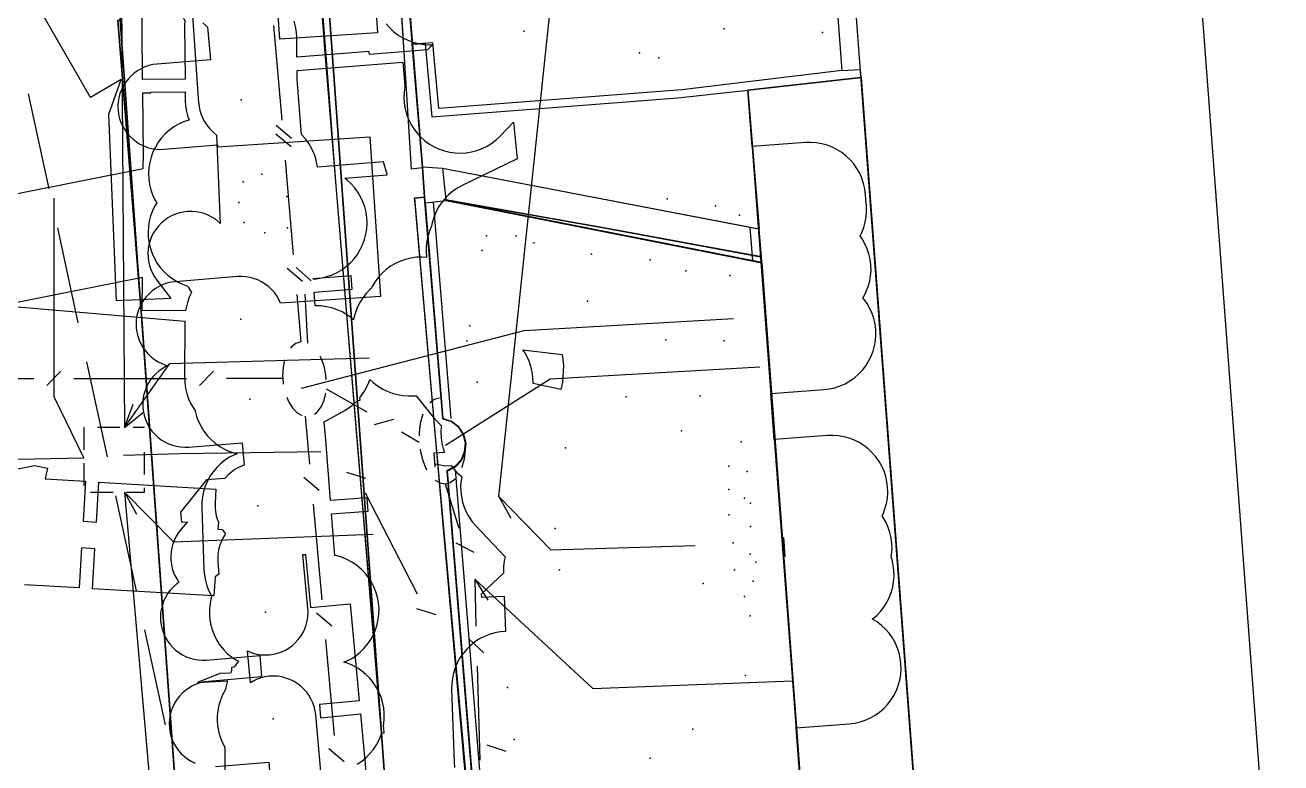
# Model space of a CAD drawing. Header units: metres. Extents: x -3903 to -3714, y 4981 to 6033.
# Drawn here: x -3839.94 to -3792.9, y 5803.8 to 5831.42 of the extents above; entities that cross this region are included whole.
import ezdxf

# ---------------------------------------------------------------- set-up
doc = ezdxf.new("R2010")
doc.units = ezdxf.units.M
for name, color, linetype in [('BOUNDARY', 7, 'Continuous'), ('BUILDING', 7, 'Continuous'), ('BUSH', 7, 'Continuous'), ('CURB', 7, 'Continuous'), ('ELECTR_CABLE', 7, 'Continuous'), ('ELECTR_CABLE_COMM', 7, 'Continuous'), ('GAS', 7, 'Continuous'), ('GRASS', 7, 'Continuous'), ('GROUND', 7, 'Continuous'), ('ROAD', 7, 'Continuous'), ('SEWER', 7, 'Continuous'), ('SIDEWALK_PATH', 7, 'Continuous'), ('TREE', 7, 'Continuous'), ('WATER_PIPELINE', 7, 'Continuous')]:
    doc.layers.add(name, color=color, linetype=linetype)

msp = doc.modelspace()

# ---------------------------------------------------------------- linework, layer by layer
at = {"layer": 'BOUNDARY'}
msp.add_lwpolyline([(-3813.505, 5884.97), (-3809.348, 5829.723), (-3808.658, 5829.765), (-3805.682, 5790.322), (-3805.981, 5790.292), (-3805.726, 5787.886), (-3804.982, 5785.998), (-3803.928, 5778.174), (-3804.953, 5778.108), (-3805.005, 5778.587), (-3808.506, 5778.212), (-3808.54, 5777.761), (-3815.837, 5777.061), (-3811.545, 5720.143), (-3806.209, 5720.458), (-3806.209, 5719.696), (-3800.937, 5720.001), (-3800.992, 5720.954), (-3796.858, 5721.193), (-3795.212, 5719.446), (-3793.197, 5714.31), (-3792.983, 5713.351), (-3809.906, 5709.514)], dxfattribs=at)
at = {"layer": 'BUILDING'}
msp.add_lwpolyline([(-3805.781, 5791.676), (-3812.878, 5886.002), (-3799.995, 5886.971), (-3792.898, 5792.646)], close=True, dxfattribs=at)
at = {"layer": 'BUSH'}
for p in [(-3813.752, 5831.279), (-3810.064, 5831.143), (-3816.92, 5830.386), (-3816.204, 5830.199), (-3831.77, 5825.557), (-3831.068, 5825.839), (-3831.937, 5824.781), (-3830.135, 5825.001), (-3813.175, 5824.304), (-3831.728, 5824.038), (-3830.963, 5823.64), (-3830.104, 5823.828), (-3813.119, 5815.817), (-3813.579, 5814.905), (-3812.896, 5814.708), (-3813.572, 5814.039), (-3812.771, 5813.527), (-3813.572, 5813.081), (-3812.771, 5812.654), (-3813.414, 5812.038), (-3813.369, 5811.033), (-3812.561, 5811.309), (-3812.988, 5810.023), (-3812.784, 5809.301)]:
    msp.add_point(p, dxfattribs=at)
at = {"layer": 'CURB'}
for points in [[(-3812.863, 5828.993), (-3809.797, 5788.365), (-3812.599, 5785.145), (-3821.685, 5784.568), (-3830.007, 5784.137), (-3833.155, 5786.917), (-3836.82, 5837.701), (-3836.963, 5839.683), (-3839.763, 5878.481), (-3837.177, 5881.669), (-3829.911, 5882.635), (-3815.571, 5885.812)], [(-3829.915, 5882.668), (-3828.985, 5874.507), (-3825.055, 5826.096)], [(-3825.102, 5784.391), (-3831.608, 5874.193), (-3831.756, 5875.825), (-3832.822, 5876.732), (-3839.603, 5876.261)], [(-3836.002, 5825.831), (-3835.946, 5825.132)], [(-3824.949, 5824.787), (-3824.292, 5816.691)], [(-3824.65, 5824.811), (-3823.992, 5816.7)], [(-3812.682, 5822.614), (-3812.775, 5823.845)], [(-3835.525, 5819.843), (-3835.477, 5819.143)], [(-3824.134, 5814.749), (-3823.166, 5802.818)], [(-3823.835, 5814.774), (-3822.872, 5802.903)], [(-3811.532, 5812.246), (-3811.475, 5811.523)], [(-3834.532, 5805.46), (-3834.483, 5804.76)]]:
    msp.add_lwpolyline(points, dxfattribs=at)
at = {"layer": 'ELECTR_CABLE'}
for points in [[(-3834.227, 5833.264), (-3834.221, 5832.591), (-3834.209, 5832.386), (-3834.177, 5832.182), (-3834.125, 5831.983), (-3834.053, 5831.789), (-3833.964, 5831.604), (-3833.958, 5831.595), (-3833.966, 5831.405), (-3833.947, 5829.405), (-3835.536, 5829.391), (-3835.572, 5833.235), (-3835.272, 5833.238), (-3835.272, 5833.255)], [(-3829.115, 5821.421), (-3827.691, 5821.533), (-3827.727, 5822.032), (-3829.155, 5821.919), (-3829.155, 5821.923), (-3829.038, 5821.928), (-3828.834, 5821.957), (-3828.634, 5822.005), (-3828.439, 5822.073), (-3828.252, 5822.16), (-3828.075, 5822.265), (-3827.908, 5822.386), (-3827.754, 5822.524), (-3827.615, 5822.675), (-3827.491, 5822.84), (-3827.384, 5823.016), (-3827.294, 5823.202), (-3827.223, 5823.395), (-3827.172, 5823.595), (-3827.14, 5823.798), (-3827.128, 5824.004), (-3827.137, 5824.21), (-3827.166, 5824.414), (-3827.214, 5824.614), (-3827.282, 5824.809), (-3827.369, 5824.996), (-3827.474, 5825.173), (-3827.595, 5825.34), (-3827.733, 5825.493), (-3827.884, 5825.633), (-3827.958, 5825.688), (-3826.376, 5825.814), (-3826.378, 5825.836), (-3826.515, 5826.305), (-3828.988, 5826.109), (-3829.005, 5826.235), (-3829.054, 5826.435), (-3829.122, 5826.629), (-3829.209, 5826.816), (-3829.313, 5826.994), (-3829.435, 5827.16), (-3829.572, 5827.314), (-3829.582, 5827.323), (-3829.747, 5829.393), (-3829.75, 5829.724), (-3825.785, 5830.038), (-3825.713, 5829.134), (-3825.718, 5829.114), (-3825.745, 5828.909), (-3825.752, 5828.703), (-3825.739, 5828.498), (-3825.706, 5828.294), (-3825.653, 5828.095), (-3825.581, 5827.902), (-3825.49, 5827.717), (-3825.382, 5827.542), (-3825.257, 5827.378), (-3825.116, 5827.227), (-3824.961, 5827.091), (-3824.794, 5826.971), (-3824.616, 5826.867), (-3824.428, 5826.782), (-3824.233, 5826.715), (-3824.033, 5826.668), (-3823.828, 5826.641), (-3823.623, 5826.634), (-3823.417, 5826.647), (-3823.213, 5826.68), (-3823.014, 5826.733), (-3822.821, 5826.805), (-3822.636, 5826.896), (-3822.461, 5827.004), (-3822.297, 5827.129), (-3822.147, 5827.27), (-3821.641, 5827.791), (-3821.504, 5826.419), (-3823.566, 5825.418), (-3823.746, 5825.319), (-3823.917, 5825.203), (-3824.075, 5825.07), (-3824.219, 5824.923), (-3824.348, 5824.763), (-3824.461, 5824.59), (-3824.556, 5824.407), (-3824.633, 5824.216), (-3824.691, 5824.018), (-3824.714, 5823.896), (-3824.78, 5823.747), (-3824.845, 5823.552), (-3824.89, 5823.351), (-3824.916, 5823.146), (-3824.921, 5822.94), (-3824.906, 5822.735), (-3824.905, 5822.727), (-3825.076, 5822.737), (-3825.282, 5822.729), (-3825.486, 5822.7), (-3825.687, 5822.652), (-3825.881, 5822.584), (-3826.068, 5822.497), (-3826.246, 5822.393), (-3826.413, 5822.271), (-3826.566, 5822.134), (-3826.706, 5821.983), (-3826.83, 5821.818), (-3826.938, 5821.642), (-3826.977, 5821.56), (-3827.021, 5821.523), (-3827.163, 5821.373), (-3827.29, 5821.211), (-3827.401, 5821.037), (-3827.494, 5820.853), (-3827.568, 5820.661), (-3827.623, 5820.462), (-3827.635, 5820.392), (-3827.714, 5820.461), (-3827.882, 5820.581), (-3828.061, 5820.684), (-3828.249, 5820.768), (-3828.444, 5820.834), (-3828.645, 5820.88), (-3828.849, 5820.907), (-3829.055, 5820.913), (-3829.075, 5820.912)], [(-3819.775, 5818.682), (-3819.809, 5818.056), (-3819.868, 5817.779), (-3820.908, 5818.002), (-3820.906, 5818.032), (-3820.914, 5818.238), (-3820.943, 5818.442), (-3820.991, 5818.643), (-3821.059, 5818.837), (-3821.146, 5819.024), (-3821.25, 5819.202), (-3821.297, 5819.266), (-3819.817, 5819.088)]]:
    msp.add_lwpolyline(points, close=True, dxfattribs=at)
for points in [[(-3826.413, 5831.473), (-3826.276, 5831.318), (-3826.125, 5831.178), (-3825.961, 5831.053), (-3825.786, 5830.945), (-3825.6, 5830.855), (-3825.407, 5830.783), (-3825.208, 5830.73), (-3825.004, 5830.698), (-3824.799, 5830.685), (-3824.68, 5830.689), (-3824.867, 5830.497), (-3827.044, 5830.322), (-3827.054, 5830.439), (-3829.754, 5830.224), (-3829.761, 5830.958), (-3829.773, 5831.164), (-3829.805, 5831.367), (-3829.857, 5831.567)], [(-3847.015, 5823.769), (-3835.514, 5826.057), (-3835.51, 5826.598), (-3835.532, 5828.891), (-3835.232, 5828.894), (-3835.232, 5828.909), (-3833.943, 5828.92), (-3833.94, 5828.602), (-3833.928, 5828.396), (-3833.896, 5828.193), (-3833.844, 5827.993), (-3833.799, 5827.872), (-3833.81, 5827.869), (-3834.005, 5827.801), (-3834.192, 5827.714), (-3834.369, 5827.61), (-3834.536, 5827.488), (-3834.689, 5827.351), (-3834.829, 5827.199), (-3834.953, 5827.035), (-3835.06, 5826.859), (-3835.149, 5826.673), (-3835.22, 5826.479), (-3835.272, 5826.28), (-3835.303, 5826.076), (-3835.315, 5825.871), (-3835.306, 5825.665), (-3835.278, 5825.461), (-3835.229, 5825.26), (-3835.161, 5825.066), (-3835.074, 5824.879), (-3835.01, 5824.769), (-3835.076, 5824.66), (-3835.165, 5824.474), (-3835.236, 5824.281), (-3835.288, 5824.081), (-3835.32, 5823.878), (-3835.331, 5823.672), (-3835.323, 5823.466), (-3835.294, 5823.262), (-3835.245, 5823.062), (-3835.177, 5822.867), (-3835.09, 5822.68), (-3834.986, 5822.503), (-3834.864, 5822.336), (-3834.727, 5822.182), (-3834.575, 5822.043), (-3834.411, 5821.919), (-3834.235, 5821.812), (-3834.049, 5821.722), (-3833.856, 5821.651), (-3833.837, 5821.647), (-3833.812, 5821.594), (-3833.708, 5821.417), (-3833.702, 5821.409), (-3833.788, 5821.231), (-3833.859, 5821.037), (-3833.91, 5820.838), (-3833.928, 5820.725), (-3835.553, 5820.737), (-3835.544, 5821.973), (-3840.8, 5820.927), (-3833.954, 5820.34), (-3833.97, 5818.239), (-3833.961, 5818.033), (-3833.932, 5817.829), (-3833.884, 5817.628), (-3833.816, 5817.434), (-3833.729, 5817.247), (-3833.624, 5817.069), (-3833.572, 5816.998), (-3833.568, 5816.97), (-3833.514, 5816.771), (-3833.441, 5816.579), (-3833.349, 5816.394), (-3833.24, 5816.219), (-3833.114, 5816.056), (-3832.973, 5815.906), (-3832.818, 5815.77), (-3832.65, 5815.65), (-3832.471, 5815.548), (-3832.284, 5815.463), (-3832.088, 5815.397), (-3832, 5815.377), (-3832.099, 5815.338), (-3832.282, 5815.243), (-3832.455, 5815.131), (-3832.616, 5815.002), (-3832.763, 5814.858), (-3832.896, 5814.701), (-3833.013, 5814.531), (-3833.112, 5814.35), (-3833.194, 5814.161), (-3833.256, 5813.965), (-3833.299, 5813.763), (-3833.322, 5813.558), (-3833.324, 5813.352), (-3833.241, 5811.037), (-3833.223, 5810.831), (-3833.186, 5810.629), (-3833.129, 5810.431), (-3833.052, 5810.239), (-3832.958, 5810.056), (-3832.946, 5810.038), (-3832.966, 5809.976), (-3833.009, 5809.774), (-3833.032, 5809.569), (-3833.034, 5809.363), (-3833.017, 5809.158), (-3832.979, 5808.955), (-3832.922, 5808.757), (-3832.846, 5808.566), (-3832.751, 5808.383), (-3832.639, 5808.21), (-3832.51, 5808.049), (-3832.366, 5807.901), (-3832.209, 5807.769), (-3832.039, 5807.652), (-3831.95, 5807.603), (-3831.985, 5807.563), (-3832.108, 5807.398), (-3832.119, 5807.379), (-3832.207, 5807.375), (-3832.202, 5807.24), (-3832.214, 5807.221), (-3832.243, 5807.157), (-3832.648, 5807.143), (-3833.475, 5806.81), (-3832.361, 5806.866), (-3832.371, 5806.84), (-3832.42, 5806.64), (-3832.434, 5806.546), (-3832.448, 5806.525), (-3832.545, 5806.344), (-3832.623, 5806.153), (-3832.683, 5805.956), (-3832.723, 5805.754), (-3832.742, 5805.548), (-3832.742, 5805.342), (-3832.722, 5805.137), (-3832.681, 5804.935), (-3832.621, 5804.738), (-3832.542, 5804.548), (-3832.458, 5804.392), (-3832.455, 5801.457)], [(-3827.5, 5803.754), (-3827.329, 5803.869), (-3827.169, 5804), (-3827.024, 5804.146), (-3826.893, 5804.305), (-3826.779, 5804.477), (-3826.682, 5804.659), (-3826.604, 5804.849), (-3826.584, 5804.914), (-3826.487, 5804.922), (-3826.509, 5805.227), (-3826.504, 5805.249), (-3826.485, 5805.454), (-3826.485, 5805.66), (-3826.505, 5805.865), (-3826.546, 5806.067), (-3826.606, 5806.264), (-3826.685, 5806.454), (-3826.783, 5806.636), (-3826.897, 5806.807), (-3827.028, 5806.966), (-3827.174, 5807.112), (-3827.334, 5807.242), (-3827.505, 5807.356), (-3827.687, 5807.453), (-3827.878, 5807.532), (-3828.001, 5807.569), (-3827.908, 5807.606), (-3827.725, 5807.701), (-3827.552, 5807.813), (-3827.391, 5807.942), (-3827.244, 5808.086), (-3827.111, 5808.243), (-3826.994, 5808.413), (-3826.894, 5808.593), (-3826.813, 5808.783), (-3826.751, 5808.979), (-3826.708, 5809.181), (-3826.685, 5809.386), (-3826.682, 5809.592), (-3826.7, 5809.797), (-3826.737, 5810), (-3826.795, 5810.198), (-3826.871, 5810.389), (-3826.966, 5810.572), (-3827.078, 5810.745), (-3827.206, 5810.906), (-3827.35, 5811.054), (-3827.508, 5811.186), (-3827.678, 5811.303), (-3827.858, 5811.403), (-3828.047, 5811.484), (-3828.244, 5811.546), (-3828.338, 5811.566), (-3828.46, 5813.121), (-3827.089, 5813.228), (-3827.125, 5813.727), (-3828.5, 5813.619), (-3828.677, 5815.885), (-3828.731, 5816.568), (-3827.992, 5816.98), (-3827.818, 5817.089), (-3827.654, 5817.215), (-3827.504, 5817.356), (-3827.491, 5817.372), (-3827.39, 5817.38), (-3827.397, 5817.479), (-3827.369, 5817.511), (-3827.249, 5817.679), (-3827.146, 5817.858), (-3827.062, 5818.046), (-3827.024, 5818.159), (-3826.904, 5818.046), (-3826.741, 5817.92), (-3826.566, 5817.811), (-3826.382, 5817.719), (-3826.189, 5817.646), (-3825.99, 5817.592), (-3825.787, 5817.558), (-3825.582, 5817.543), (-3825.291, 5817.538), (-3824.64, 5816.731), (-3824.503, 5816.577), (-3824.351, 5816.437), (-3824.344, 5816.432), (-3824.351, 5816.384), (-3824.365, 5816.178), (-3824.358, 5815.972), (-3824.331, 5815.768), (-3824.284, 5815.568), (-3824.234, 5815.423), (-3824.626, 5815.395), (-3824.587, 5814.896), (-3824.58, 5814.897), (-3824.558, 5814.997), (-3824.215, 5814.923), (-3823.981, 5814.94), (-3823.909, 5814.839), (-3823.773, 5814.684), (-3823.622, 5814.543), (-3823.584, 5814.514), (-3823.607, 5814.382), (-3823.624, 5814.176), (-3823.62, 5813.97), (-3823.596, 5813.765), (-3823.553, 5813.564), (-3823.489, 5813.368), (-3823.407, 5813.179), (-3823.307, 5812.999), (-3823.189, 5812.83), (-3823.055, 5812.673), (-3821.962, 5811.51), (-3821.994, 5811.362), (-3822.017, 5811.157), (-3822.021, 5810.951), (-3822.019, 5810.902), (-3822.853, 5810.119), (-3822.845, 5810.007), (-3821.989, 5810.036), (-3821.944, 5808.719), (-3822.14, 5808.702), (-3822.343, 5808.665), (-3822.541, 5808.608), (-3822.732, 5808.532), (-3822.915, 5808.438), (-3823.088, 5808.326), (-3823.25, 5808.198), (-3823.398, 5808.054), (-3823.531, 5807.897), (-3823.648, 5807.727), (-3823.748, 5807.547), (-3823.829, 5807.358), (-3823.892, 5807.161), (-3823.935, 5806.96), (-3823.958, 5806.755), (-3823.962, 5806.549), (-3823.869, 5803.831), (-3823.852, 5803.626)]]:
    msp.add_lwpolyline(points, dxfattribs=at)
at = {"layer": 'ELECTR_CABLE_COMM'}
for points in [[(-3830.633, 5831.405), (-3830.328, 5827.864)], [(-3839.82, 5828.847), (-3839.048, 5825.295)], [(-3829.962, 5827.181), (-3830.53, 5827.669)], [(-3830.55, 5827.358), (-3829.977, 5826.875)], [(-3830.199, 5826.369), (-3829.894, 5822.828)], [(-3838.73, 5823.829), (-3837.959, 5820.277)], [(-3830.117, 5822.322), (-3829.543, 5821.84)], [(-3829.785, 5822.346), (-3829.225, 5821.848)], [(-3829.765, 5821.334), (-3829.613, 5819.563)], [(-3829.461, 5821.348), (-3829.355, 5819.52)], [(-3829.581, 5817.836), (-3821.246, 5819.984), (-3813.402, 5820.44)], [(-3829.613, 5819.563), (-3829.648, 5819.552), (-3829.801, 5819.504), (-3829.97, 5819.369), (-3829.995, 5819.332)], [(-3828.657, 5818.144), (-3828.67, 5818.335), (-3828.738, 5818.659), (-3828.848, 5818.955), (-3828.887, 5819.023)], [(-3839.128, 5817.932), (-3838.598, 5818.462)], [(-3837.64, 5818.811), (-3836.869, 5815.259)], [(-3833.41, 5817.933), (-3832.88, 5818.464)], [(-3830.218, 5818.888), (-3830.277, 5818.603), (-3830.293, 5818.276), (-3830.287, 5818.199), (-3830.267, 5817.979)], [(-3824.194, 5815.701), (-3820.265, 5818.182), (-3812.412, 5818.628)], [(-3843.831, 5818.196), (-3839.613, 5818.197)], [(-3838.113, 5818.197), (-3833.895, 5818.198)], [(-3832.395, 5818.199), (-3830.287, 5818.199)], [(-3830.138, 5817.498), (-3830.072, 5817.332), (-3829.922, 5817.09), (-3829.746, 5816.908), (-3829.573, 5816.808)], [(-3829.1, 5816.861), (-3828.996, 5816.935), (-3828.851, 5817.129), (-3828.74, 5817.381), (-3828.678, 5817.646)], [(-3828.661, 5817.811), (-3827.144, 5816.939)], [(-3824.42, 5817.46), (-3824.61, 5817.406), (-3824.782, 5817.278)], [(-3829.275, 5814.986), (-3829.439, 5816.778)], [(-3826.855, 5816.468), (-3826.132, 5816.663)], [(-3825.038, 5816.852), (-3825.055, 5816.814), (-3825.138, 5816.506), (-3825.179, 5816.165), (-3825.179, 5816.046)], [(-3825.843, 5816.192), (-3825.177, 5815.809)], [(-3823.575, 5814.862), (-3823.567, 5814.88), (-3823.481, 5815.186), (-3823.437, 5815.525), (-3823.437, 5815.669)], [(-3825.144, 5815.548), (-3825.132, 5815.455), (-3825.046, 5815.121), (-3824.923, 5814.824), (-3824.89, 5814.77)], [(-3827.896, 5814.689), (-3827.182, 5814.46)], [(-3828.918, 5813.999), (-3829.494, 5814.479)], [(-3824.577, 5814.386), (-3824.403, 5814.286), (-3824.208, 5814.254), (-3824.018, 5814.302), (-3823.842, 5814.427), (-3823.834, 5814.437)], [(-3824.208, 5814.254), (-3823.689, 5812.583)], [(-3836.551, 5813.794), (-3835.779, 5810.242)], [(-3827.196, 5813.907), (-3825.258, 5810.133)], [(-3828.809, 5809.908), (-3829.138, 5813.492)], [(-3823.798, 5812.041), (-3823.134, 5811.692)], [(-3823.098, 5810.684), (-3818.668, 5806.58), (-3811.198, 5806.872)], [(-3823.098, 5810.684), (-3822.608, 5809.889)], [(-3823.098, 5810.684), (-3823.05, 5808.923)], [(-3825.272, 5809.581), (-3824.558, 5809.352)], [(-3828.453, 5808.921), (-3829.029, 5809.401)], [(-3835.461, 5808.776), (-3834.69, 5805.224)], [(-3828.344, 5804.829), (-3828.673, 5808.414)], [(-3823.301, 5808.431), (-3822.757, 5807.916)], [(-3823.008, 5807.424), (-3822.911, 5803.901)], [(-3827.988, 5803.843), (-3828.564, 5804.322)], [(-3822.648, 5804.473), (-3821.934, 5804.243)]]:
    msp.add_lwpolyline(points, dxfattribs=at)
at = {"layer": 'GAS'}
for points in [[(-3827.009, 5835.129), (-3826.742, 5831.138), (-3830.402, 5830.893), (-3830.524, 5832.717)], [(-3833.717, 5832.504), (-3833.462, 5828.684), (-3833.444, 5828.528), (-3833.43, 5828.467), (-3833.422, 5828.381), (-3833.391, 5828.228), (-3833.345, 5828.077), (-3833.284, 5827.932), (-3833.21, 5827.794), (-3833.122, 5827.664), (-3833.022, 5827.543), (-3832.911, 5827.432), (-3832.767, 5827.302), (-3832.629, 5823.998), (-3832.689, 5824.056), (-3832.812, 5824.153), (-3832.945, 5824.237), (-3833.085, 5824.308), (-3833.231, 5824.366), (-3833.382, 5824.408), (-3833.537, 5824.436), (-3833.693, 5824.448), (-3833.85, 5824.444), (-3834.006, 5824.426), (-3834.16, 5824.392), (-3834.309, 5824.343), (-3834.453, 5824.28), (-3834.59, 5824.204), (-3834.718, 5824.114), (-3834.838, 5824.012), (-3834.946, 5823.898), (-3835.043, 5823.775), (-3835.128, 5823.643), (-3835.199, 5823.503), (-3835.256, 5823.356), (-3835.299, 5823.205), (-3835.326, 5823.051), (-3835.338, 5822.894), (-3835.335, 5822.737), (-3835.316, 5822.581), (-3835.283, 5822.428), (-3835.234, 5822.278), (-3835.171, 5822.135), (-3835.094, 5821.998), (-3835.004, 5821.869), (-3834.475, 5821.185), (-3836.511, 5821.101), (-3836.803, 5828.091), (-3836.337, 5829.385), (-3837.49, 5828.719), (-3839.49, 5832.183)], [(-3841.094, 5814.632), (-3839.593, 5814.933), (-3839.102, 5814.836), (-3839.182, 5814.431), (-3837.681, 5814.342), (-3837.77, 5812.845), (-3837.27, 5812.815), (-3837.182, 5814.313), (-3832.792, 5814.053), (-3832.823, 5813.522), (-3832.825, 5813.365), (-3832.811, 5813.209), (-3832.782, 5813.055), (-3832.738, 5812.904), (-3832.699, 5812.809), (-3832.715, 5812.546), (-3832.552, 5812.536), (-3832.52, 5812.488), (-3832.429, 5812.374), (-3832.45, 5812.346), (-3832.532, 5812.211), (-3832.599, 5812.07), (-3832.653, 5811.922), (-3832.692, 5811.77), (-3832.716, 5811.615), (-3832.724, 5811.458), (-3832.717, 5811.301), (-3832.677, 5810.869), (-3832.821, 5810.767), (-3832.863, 5810.05), (-3837.418, 5810.32), (-3837.329, 5811.817), (-3837.829, 5811.847), (-3837.917, 5810.349), (-3839.963, 5810.47)], [(-3828.855, 5803.482), (-3829.052, 5805.597), (-3829.074, 5805.753), (-3829.111, 5805.905), (-3829.163, 5806.053), (-3829.23, 5806.195), (-3829.31, 5806.331), (-3829.403, 5806.457), (-3829.507, 5806.574), (-3829.623, 5806.68), (-3829.749, 5806.774), (-3829.883, 5806.856), (-3830.025, 5806.924), (-3830.172, 5806.977), (-3830.324, 5807.016), (-3830.479, 5807.04), (-3830.636, 5807.049), (-3830.793, 5807.042), (-3830.949, 5807.02), (-3831.101, 5806.982), (-3831.249, 5806.93), (-3831.391, 5806.864), (-3831.501, 5806.799), (-3831.613, 5807.991), (-3831.555, 5807.964), (-3831.408, 5807.91), (-3831.255, 5807.871), (-3831.1, 5807.847), (-3830.943, 5807.839), (-3830.787, 5807.846), (-3830.631, 5807.868), (-3830.479, 5807.905), (-3830.331, 5807.958), (-3830.188, 5808.024), (-3830.053, 5808.104), (-3829.927, 5808.197), (-3829.81, 5808.302), (-3829.704, 5808.418), (-3829.61, 5808.543), (-3829.528, 5808.678), (-3829.461, 5808.819), (-3829.407, 5808.967), (-3829.368, 5809.119), (-3829.344, 5809.274), (-3829.336, 5809.431), (-3829.343, 5809.588), (-3829.531, 5811.599), (-3829.44, 5811.608), (-3829.254, 5809.617), (-3827.761, 5809.756), (-3827.421, 5806.128), (-3828.915, 5805.988), (-3828.868, 5805.49), (-3827.375, 5805.63), (-3827.036, 5802.001)]]:
    msp.add_lwpolyline(points, dxfattribs=at)
at = {"layer": 'GRASS'}
for points in [[(-3813.6, 5886.236), (-3809.348, 5829.723), (-3815.334, 5829.005), (-3824.436, 5828.307), (-3824.668, 5830.757), (-3825.43, 5830.706), (-3828.985, 5874.507), (-3829.911, 5882.635)], [(-3831.608, 5874.193), (-3829.937, 5846.736), (-3828.313, 5825.563), (-3826.555, 5804.401)], [(-3824.958, 5830.731), (-3824.708, 5827.985), (-3815.494, 5828.701), (-3812.863, 5828.993), (-3812.443, 5823.778), (-3824.3, 5826.05), (-3825.056, 5826.1), (-3825.443, 5830.706)], [(-3809.783, 5788.201), (-3809.976, 5787.053), (-3810.565, 5786.095), (-3811.466, 5785.42), (-3812.591, 5785.123), (-3821.677, 5784.546), (-3824.127, 5814.727), (-3823.82, 5814.879), (-3823.589, 5815.118), (-3823.449, 5815.42), (-3823.418, 5815.761), (-3823.503, 5816.092), (-3823.69, 5816.368), (-3823.957, 5816.567), (-3824.284, 5816.667), (-3824.942, 5824.765), (-3824.167, 5824.856), (-3812.337, 5822.525)], [(-3812.345, 5822.548), (-3812.36, 5822.747), (-3818.263, 5823.839), (-3824.174, 5824.878)]]:
    msp.add_lwpolyline(points, close=True, dxfattribs=at)
msp.add_lwpolyline([(-3830.844, 5860.46), (-3829.937, 5846.736), (-3828.724, 5830.532), (-3826.535, 5804.163), (-3825.102, 5784.391), (-3830.007, 5784.137), (-3831.171, 5784.307), (-3832.148, 5784.885), (-3832.843, 5785.784), (-3833.155, 5786.917), (-3836.806, 5837.704), (-3836.466, 5837.841), (-3836.206, 5838.082), (-3836.045, 5838.399), (-3836.007, 5838.763), (-3836.102, 5839.117), (-3836.311, 5839.404), (-3836.606, 5839.601), (-3836.963, 5839.683), (-3839.603, 5876.261)], dxfattribs=at)
at = {"layer": 'GROUND'}
for points in [[(-3813.505, 5884.97), (-3809.348, 5829.723), (-3808.658, 5829.765), (-3808.635, 5829.466), (-3812.863, 5828.993), (-3812.47, 5823.783), (-3824.3, 5826.05), (-3824.174, 5824.878), (-3818.263, 5823.839), (-3812.392, 5822.753), (-3809.819, 5788.654)], [(-3831.608, 5874.193), (-3825.102, 5784.391), (-3830.007, 5784.137), (-3831.171, 5784.307), (-3832.148, 5784.885), (-3832.843, 5785.784), (-3833.154, 5786.915), (-3835.564, 5820.399), (-3836.468, 5831.606), (-3836.32, 5831.618), (-3836.82, 5837.701), (-3836.477, 5837.834), (-3836.212, 5838.073), (-3836.048, 5838.39), (-3836.007, 5838.756), (-3836.1, 5839.112), (-3836.308, 5839.402), (-3836.604, 5839.601), (-3836.963, 5839.683), (-3838.191, 5855.745), (-3837.053, 5839.099), (-3836.692, 5834.379), (-3836.947, 5837.539), (-3839.763, 5878.481)], [(-3821.665, 5784.568), (-3824.134, 5814.749), (-3823.835, 5814.906), (-3823.61, 5815.146), (-3823.474, 5815.445), (-3823.445, 5815.782), (-3823.528, 5816.109), (-3823.71, 5816.383), (-3823.971, 5816.584), (-3824.292, 5816.69), (-3824.972, 5824.983), (-3825.055, 5826.096), (-3827.958, 5861.294)]]:
    msp.add_lwpolyline(points, dxfattribs=at)
at = {"layer": 'ROAD'}
for points in [[(-3836.468, 5831.596), (-3835.564, 5820.399), (-3833.154, 5786.916)], [(-3810.423, 5796.665), (-3811.061, 5805.112), (-3809.066, 5805.263), (-3808.862, 5805.289), (-3808.661, 5805.334), (-3808.465, 5805.399), (-3808.277, 5805.483), (-3808.098, 5805.585), (-3807.93, 5805.704), (-3807.774, 5805.839), (-3807.632, 5805.988), (-3807.506, 5806.151), (-3807.396, 5806.325), (-3807.303, 5806.509), (-3807.229, 5806.702), (-3807.175, 5806.9), (-3807.14, 5807.103), (-3807.125, 5807.309), (-3807.13, 5807.515), (-3807.156, 5807.72), (-3807.201, 5807.921), (-3807.266, 5808.116), (-3807.35, 5808.304), (-3807.452, 5808.484), (-3807.571, 5808.652), (-3807.706, 5808.808), (-3807.856, 5808.949), (-3808.018, 5809.076), (-3808.192, 5809.186), (-3808.193, 5809.186), (-3808.193, 5809.187), (-3808.037, 5809.321), (-3807.895, 5809.471), (-3807.768, 5809.634), (-3807.658, 5809.808), (-3807.566, 5809.992), (-3807.492, 5810.184), (-3807.438, 5810.383), (-3807.403, 5810.586), (-3807.388, 5810.792), (-3807.393, 5810.998), (-3807.419, 5811.202), (-3807.464, 5811.403), (-3807.497, 5811.502), (-3807.48, 5811.605), (-3807.465, 5811.81), (-3807.47, 5812.016), (-3807.496, 5812.221), (-3807.541, 5812.422), (-3807.606, 5812.617), (-3807.69, 5812.806), (-3807.792, 5812.985), (-3807.836, 5813.047), (-3807.802, 5813.115), (-3807.728, 5813.308), (-3807.673, 5813.507), (-3807.638, 5813.71), (-3807.624, 5813.915), (-3807.629, 5814.121), (-3807.655, 5814.326), (-3807.7, 5814.527), (-3807.765, 5814.722), (-3807.849, 5814.911), (-3807.951, 5815.09), (-3808.07, 5815.258), (-3808.205, 5815.414), (-3808.354, 5815.556), (-3808.517, 5815.682), (-3808.691, 5815.792), (-3808.875, 5815.884), (-3809.068, 5815.958), (-3809.266, 5816.013), (-3809.469, 5816.048), (-3809.675, 5816.063), (-3809.881, 5816.057), (-3811.875, 5815.907), (-3812.005, 5817.626), (-3810.011, 5817.777), (-3809.806, 5817.802), (-3809.605, 5817.848), (-3809.41, 5817.913), (-3809.221, 5817.997), (-3809.042, 5818.099), (-3808.874, 5818.218), (-3808.718, 5818.352), (-3808.576, 5818.502), (-3808.45, 5818.665), (-3808.34, 5818.839), (-3808.248, 5819.023), (-3808.174, 5819.216), (-3808.119, 5819.414), (-3808.084, 5819.617), (-3808.069, 5819.823), (-3808.075, 5820.029), (-3808.1, 5820.233), (-3808.146, 5820.434), (-3808.211, 5820.63), (-3808.295, 5820.818), (-3808.397, 5820.997), (-3808.515, 5821.166), (-3808.554, 5821.21), (-3808.523, 5821.26), (-3808.43, 5821.444), (-3808.356, 5821.636), (-3808.302, 5821.835), (-3808.267, 5822.038), (-3808.252, 5822.244), (-3808.257, 5822.45), (-3808.283, 5822.654), (-3808.329, 5822.855), (-3808.393, 5823.051), (-3808.477, 5823.239), (-3808.579, 5823.418), (-3808.66, 5823.532), (-3808.597, 5823.656), (-3808.523, 5823.849), (-3808.469, 5824.048), (-3808.434, 5824.251), (-3808.419, 5824.456), (-3808.424, 5824.662), (-3808.45, 5824.867), (-3808.452, 5824.874), (-3808.451, 5824.881), (-3808.456, 5825.087), (-3808.482, 5825.292), (-3808.528, 5825.493), (-3808.593, 5825.688), (-3808.676, 5825.877), (-3808.778, 5826.056), (-3808.897, 5826.224), (-3809.032, 5826.38), (-3809.182, 5826.522), (-3809.344, 5826.648), (-3809.519, 5826.758), (-3809.703, 5826.85), (-3809.895, 5826.924), (-3810.094, 5826.979), (-3810.297, 5827.014), (-3810.503, 5827.029), (-3810.709, 5827.023), (-3812.703, 5826.873), (-3812.863, 5828.992), (-3812.863, 5828.993), (-3812.862, 5828.993), (-3808.625, 5829.467), (-3808.624, 5829.466), (-3805.784, 5791.725)]]:
    msp.add_lwpolyline(points, dxfattribs=at)
at = {"layer": 'SEWER'}
for points in [[(-3833.287, 5831.515), (-3833.174, 5831.406), (-3833.102, 5831.349), (-3833, 5830.13), (-3834.994, 5829.964), (-3835.149, 5829.943), (-3835.302, 5829.907), (-3835.451, 5829.857), (-3835.594, 5829.792), (-3835.73, 5829.713), (-3835.857, 5829.622), (-3835.975, 5829.518), (-3836.082, 5829.403), (-3836.178, 5829.279), (-3836.26, 5829.145), (-3836.33, 5829.004), (-3836.385, 5828.857), (-3836.425, 5828.705), (-3836.451, 5828.551), (-3836.461, 5828.394), (-3836.455, 5828.237), (-3836.435, 5828.081), (-3836.399, 5827.928), (-3836.348, 5827.78), (-3836.283, 5827.637), (-3836.205, 5827.501), (-3836.113, 5827.373), (-3836.009, 5827.255), (-3835.895, 5827.148), (-3835.77, 5827.053), (-3835.636, 5826.97), (-3835.496, 5826.901), (-3835.349, 5826.846), (-3835.197, 5826.805), (-3835.042, 5826.78), (-3834.885, 5826.77), (-3834.728, 5826.775), (-3832.735, 5826.941), (-3832.729, 5826.864), (-3827.024, 5827.245), (-3826.624, 5821.259), (-3830.369, 5821.008), (-3830.431, 5821.146), (-3830.51, 5821.281), (-3830.602, 5821.409), (-3830.705, 5821.527), (-3830.82, 5821.634), (-3830.945, 5821.73), (-3831.078, 5821.812), (-3831.219, 5821.882), (-3831.366, 5821.937), (-3831.518, 5821.977), (-3831.673, 5822.003), (-3831.83, 5822.013), (-3831.986, 5822.007), (-3834.316, 5821.813), (-3834.472, 5821.793), (-3834.625, 5821.757), (-3834.773, 5821.706), (-3834.916, 5821.641), (-3835.052, 5821.563), (-3835.18, 5821.471), (-3835.297, 5821.367), (-3835.405, 5821.253), (-3835.5, 5821.128), (-3835.583, 5820.994), (-3835.652, 5820.854), (-3835.707, 5820.707), (-3835.748, 5820.555), (-3835.773, 5820.4), (-3835.783, 5820.243), (-3835.778, 5820.086), (-3835.757, 5819.931), (-3835.721, 5819.778), (-3835.671, 5819.629), (-3835.606, 5819.486), (-3835.527, 5819.35), (-3835.435, 5819.223), (-3835.332, 5819.105), (-3835.217, 5818.998), (-3835.092, 5818.902), (-3834.959, 5818.819), (-3834.818, 5818.75), (-3834.671, 5818.695), (-3834.59, 5818.673), (-3834.666, 5818.639), (-3834.802, 5818.56), (-3834.93, 5818.469), (-3835.048, 5818.365), (-3835.155, 5818.25), (-3835.25, 5818.126), (-3835.333, 5817.992), (-3835.402, 5817.851), (-3835.457, 5817.704), (-3835.498, 5817.552), (-3835.523, 5817.398), (-3835.533, 5817.241), (-3835.528, 5817.084), (-3835.507, 5816.928), (-3835.471, 5816.775), (-3835.421, 5816.627), (-3835.356, 5816.484), (-3835.277, 5816.348), (-3835.186, 5816.22), (-3835.082, 5816.102), (-3834.967, 5815.995), (-3834.842, 5815.9), (-3834.709, 5815.817), (-3834.568, 5815.748), (-3834.421, 5815.693), (-3834.269, 5815.652), (-3834.114, 5815.627), (-3833.958, 5815.617), (-3833.801, 5815.622), (-3831.808, 5815.788), (-3831.737, 5814.942), (-3831.801, 5814.921), (-3831.945, 5814.857), (-3832.082, 5814.78), (-3832.21, 5814.689), (-3832.329, 5814.587), (-3832.437, 5814.473), (-3832.456, 5814.452), (-3833.149, 5814.394), (-3834.116, 5813.181), (-3834.085, 5812.811), (-3833.855, 5812.83), (-3834.096, 5812.551), (-3834.192, 5812.427), (-3834.276, 5812.294), (-3834.347, 5812.154), (-3834.403, 5812.007), (-3834.445, 5811.856), (-3834.472, 5811.701), (-3834.484, 5811.545), (-3834.48, 5811.388), (-3834.461, 5811.232), (-3834.426, 5811.079), (-3834.377, 5810.93), (-3834.313, 5810.786), (-3834.236, 5810.65), (-3834.175, 5810.563), (-3834.267, 5810.497), (-3834.385, 5810.393), (-3834.492, 5810.278), (-3834.587, 5810.154), (-3834.67, 5810.02), (-3834.74, 5809.879), (-3834.795, 5809.732), (-3834.835, 5809.581), (-3834.861, 5809.426), (-3834.871, 5809.269), (-3834.865, 5809.112), (-3834.845, 5808.956), (-3834.809, 5808.804), (-3834.758, 5808.655), (-3834.693, 5808.512), (-3834.615, 5808.376), (-3834.523, 5808.249), (-3834.419, 5808.131), (-3834.305, 5808.023), (-3834.18, 5807.928), (-3834.046, 5807.845), (-3833.906, 5807.776), (-3833.758, 5807.721), (-3833.607, 5807.68), (-3833.452, 5807.655), (-3833.295, 5807.645), (-3833.138, 5807.65), (-3831.145, 5807.816), (-3831.079, 5807.018), (-3833.072, 5806.852), (-3833.228, 5806.832), (-3833.38, 5806.796), (-3833.529, 5806.745), (-3833.672, 5806.68), (-3833.808, 5806.602), (-3833.935, 5806.51), (-3834.053, 5806.406), (-3834.161, 5806.292), (-3834.256, 5806.167), (-3834.339, 5806.034), (-3834.408, 5805.893), (-3834.463, 5805.746), (-3834.504, 5805.594), (-3834.529, 5805.439), (-3834.539, 5805.282), (-3834.534, 5805.125), (-3834.513, 5804.97), (-3834.477, 5804.817), (-3834.427, 5804.668), (-3834.362, 5804.525), (-3834.283, 5804.389), (-3834.191, 5804.262), (-3834.088, 5804.144), (-3833.973, 5804.037), (-3833.848, 5803.941), (-3833.715, 5803.859), (-3833.574, 5803.789)], [(-3832.807, 5803.663), (-3830.814, 5803.829), (-3830.747, 5803.033)]]:
    msp.add_lwpolyline(points, dxfattribs=at)
at = {"layer": 'SIDEWALK_PATH'}
msp.add_lwpolyline([(-3828.985, 5874.507), (-3826.834, 5846.828), (-3825.76, 5830.595), (-3825.479, 5826.046), (-3825.055, 5826.096), (-3824.972, 5824.983), (-3825.349, 5824.939), (-3824.572, 5816.028), (-3822.162, 5789.388), (-3821.685, 5784.568), (-3825.102, 5784.391), (-3831.608, 5874.193)], dxfattribs=at)
for points in [[(-3825.479, 5826.046), (-3825.055, 5826.096), (-3828.132, 5863.406), (-3826.834, 5846.828), (-3825.815, 5831.423), (-3825.76, 5830.595)], [(-3824.3, 5826.05), (-3824.174, 5824.878), (-3818.263, 5823.839), (-3812.36, 5822.747), (-3812.443, 5823.778)], [(-3821.665, 5784.568), (-3822.84, 5796.545), (-3824.284, 5812.723), (-3825.326, 5824.741), (-3825.349, 5824.939), (-3824.972, 5824.983), (-3824.292, 5816.69), (-3823.971, 5816.584), (-3823.71, 5816.383), (-3823.528, 5816.109), (-3823.445, 5815.782), (-3823.474, 5815.445), (-3823.61, 5815.146), (-3823.835, 5814.906), (-3824.134, 5814.749)]]:
    msp.add_lwpolyline(points, close=True, dxfattribs=at)
at = {"layer": 'TREE'}
for p in [(-3821.26, 5831.195), (-3831.84, 5828.621), (-3815.891, 5824.916), (-3814.081, 5824.663), (-3822.649, 5823.529), (-3821.539, 5823.538), (-3820.877, 5823.266), (-3822.821, 5822.988), (-3818.718, 5822.849), (-3816.525, 5822.629), (-3815.183, 5822.223), (-3813.544, 5822.051), (-3818.87, 5821.089), (-3831.853, 5820.412), (-3823.276, 5820.167), (-3823.388, 5819.601), (-3815.936, 5819.636), (-3813.749, 5819.601), (-3823.006, 5818.05), (-3817.424, 5817.502), (-3814.656, 5817.541), (-3831.516, 5817.418), (-3815.352, 5816.228), (-3819.69, 5815.593), (-3831.226, 5813.428), (-3812.988, 5813.717), (-3820.079, 5812.572), (-3812.776, 5811.616), (-3819.922, 5811.022), (-3814.534, 5810.517), (-3812.669, 5810.6), (-3830.936, 5809.439), (-3819.524, 5807.374), (-3812.951, 5807.076), (-3821.863, 5806.621), (-3830.645, 5805.449), (-3814.92, 5805.066), (-3821.615, 5804.673), (-3816.52, 5803.973)]:
    msp.add_point(p, dxfattribs=at)
at = {"layer": 'WATER_PIPELINE'}
for points in [[(-3822.192, 5813.777), (-3818.749, 5846.441)], [(-3836.362, 5837.704), (-3836.212, 5816.352)], [(-3837.733, 5815.226), (-3838.852, 5817.509), (-3838.852, 5824.948)], [(-3836.212, 5816.352), (-3834.514, 5818.752), (-3827.035, 5818.968)], [(-3836.212, 5816.352), (-3835.896, 5817.231)], [(-3836.212, 5816.352), (-3835.488, 5816.942)], [(-3837.727, 5816.352), (-3837.733, 5816.352), (-3837.733, 5815.521)], [(-3836.39, 5816.352), (-3837.227, 5816.352)], [(-3835.471, 5816.352), (-3835.89, 5816.352)], [(-3843.963, 5815.091), (-3837.733, 5815.226)], [(-3836.257, 5815.318), (-3834.143, 5815.384), (-3828.859, 5815.458)], [(-3835.471, 5814.596), (-3835.471, 5815.434)], [(-3837.733, 5815.021), (-3837.733, 5814.183)], [(-3837.483, 5813.933), (-3836.646, 5813.933)], [(-3836.219, 5813.933), (-3834.383, 5812.08), (-3826.906, 5812.359)], [(-3836.219, 5813.933), (-3835.763, 5813.118)], [(-3836.219, 5813.933), (-3834.857, 5798.297)], [(-3836.146, 5813.933), (-3835.471, 5813.933), (-3835.471, 5814.096)], [(-3822.192, 5813.777), (-3820.244, 5811.781), (-3814.838, 5811.936)], [(-3822.192, 5813.777), (-3821.742, 5812.958)]]:
    msp.add_lwpolyline(points, dxfattribs=at)

doc.saveas('drawing.dxf')
